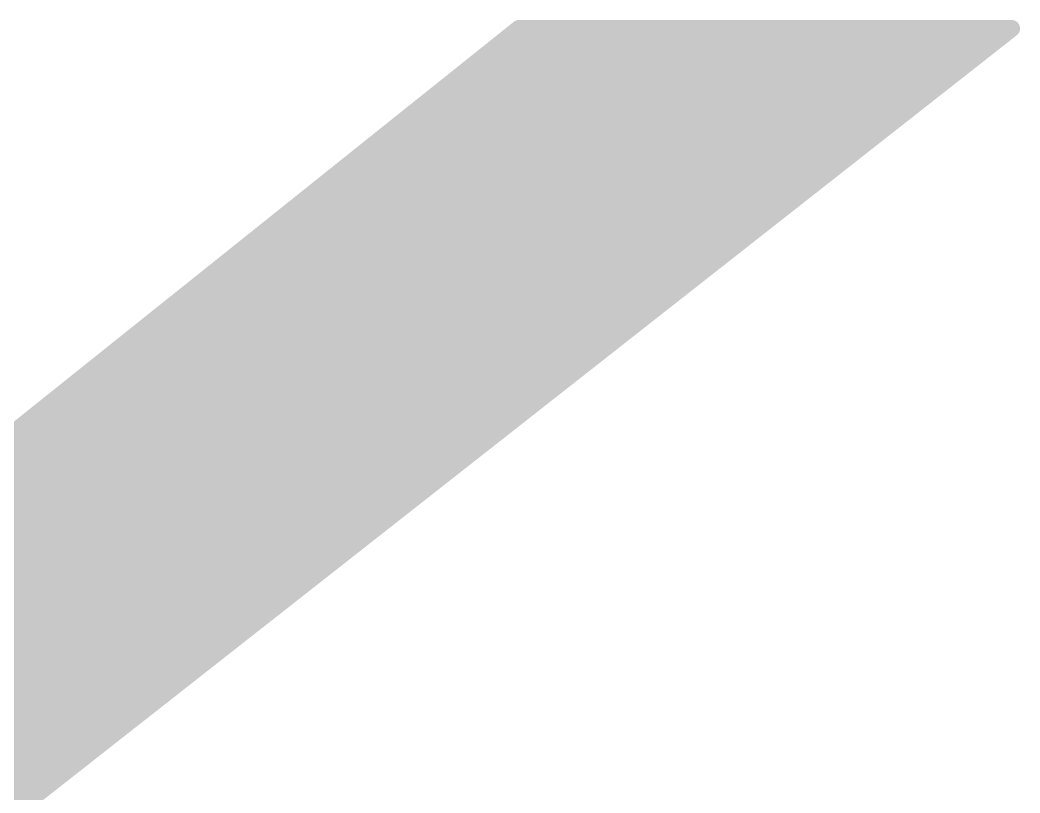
# Model space of a CAD drawing. Extents: x -4 to 157, y -7 to 87.
# Drawn here: x 62.63 to 64.108, y 28.565 to 29.708 of the extents above; entities that cross this region are included whole.
import ezdxf

# ---------------------------------------------------------------- set-up
doc = ezdxf.new("R2010")
doc.units = 0
doc.layers.add('2D_LINE_126', color=255, linetype='CONTINUOUS')

# ---------------------------------------------------------------- blocks, each defined once
blk = doc.blocks.new('SMOOTH_0$0254')
at = {"const_width": 0.0127}
blk.add_lwpolyline([(-0.00635, 0, 1), (0.00635, 0, 1)], format="xyb", close=True, dxfattribs=at)
blk = doc.blocks.new('DRAWING_207')
at = {"layer": '2D_LINE_126', "const_width": 0.0254}
for points in [[(-0.5199, 1.8705), (1.041, 3.4314)], [(-0.5199, 1.8691), (1.0424, 3.4314)], [(-0.5199, 1.8677), (1.0438, 3.4314)], [(-0.5199, 1.8663), (1.0452, 3.4314)], [(-0.5199, 1.8649), (1.0465, 3.4314)], [(-0.5199, 1.8635), (1.0479, 3.4314)], [(-0.5199, 1.8621), (1.0493, 3.4314)], [(-0.5199, 1.8608), (1.0507, 3.4314)], [(-0.5199, 1.8594), (1.0521, 3.4314)], [(-0.5199, 1.858), (1.0535, 3.4314)], [(-0.5199, 1.8566), (1.0549, 3.4314)], [(-0.5199, 1.8552), (1.0563, 3.4314)], [(-0.5199, 1.8538), (1.0577, 3.4314)], [(-0.5199, 1.8524), (1.059, 3.4314)], [(-0.5199, 1.851), (1.0604, 3.4314)], [(-0.5199, 1.8496), (1.0618, 3.4314)], [(-0.5199, 1.8483), (1.0632, 3.4314)], [(-0.5199, 1.8469), (1.0646, 3.4314)], [(-0.5199, 1.8455), (1.066, 3.4314)], [(-0.5199, 1.8441), (1.0674, 3.4314)], [(-0.5199, 1.8427), (1.0688, 3.4314)], [(-0.5199, 1.8413), (1.0702, 3.4314)], [(-0.5199, 1.8399), (1.0716, 3.4314)], [(-0.5199, 1.8385), (1.0729, 3.4314)], [(-0.5199, 1.8371), (1.0743, 3.4314)], [(-0.5199, 1.8357), (1.0757, 3.4314)], [(-0.5199, 1.8344), (1.0771, 3.4314)], [(-0.5199, 1.833), (1.0785, 3.4314)], [(-0.5199, 1.8316), (1.0799, 3.4314)], [(-0.5199, 1.8302), (1.0813, 3.4314)], [(-0.5199, 1.8288), (1.0827, 3.4314)], [(-0.5199, 1.8274), (1.0841, 3.4314)], [(-0.5199, 1.826), (1.0854, 3.4314)], [(-0.5199, 1.8246), (1.0868, 3.4314)], [(-0.5199, 1.8232), (1.0882, 3.4314)], [(-0.5199, 1.8219), (1.0896, 3.4314)], [(-0.5199, 1.8205), (1.091, 3.4314)], [(-0.5199, 1.8191), (1.0924, 3.4314)], [(-0.5199, 1.8177), (1.0938, 3.4314)], [(-0.5199, 1.8163), (1.0952, 3.4314)], [(-0.5199, 1.8149), (1.0966, 3.4314)], [(-0.5199, 1.8135), (1.098, 3.4314)], [(-0.5199, 1.8121), (1.0993, 3.4314)], [(-0.5199, 1.8107), (1.1007, 3.4314)], [(-0.5199, 1.8093), (1.1021, 3.4314)], [(-0.5199, 1.808), (1.1035, 3.4314)], [(-0.5199, 1.8066), (1.1049, 3.4314)], [(-0.5199, 1.8052), (1.1063, 3.4314)], [(-0.5199, 1.8038), (1.1077, 3.4314)], [(-0.5199, 1.8024), (1.1091, 3.4314)], [(-0.5199, 1.801), (1.1105, 3.4314)], [(-0.5199, 1.7996), (1.1118, 3.4314)], [(-0.5199, 1.7982), (1.1132, 3.4314)], [(-0.5199, 1.7968), (1.1146, 3.4314)], [(-0.5199, 1.7955), (1.116, 3.4314)], [(-0.5199, 1.7941), (1.1174, 3.4314)], [(-0.5199, 1.7927), (1.1188, 3.4314)], [(-0.5199, 1.7913), (1.1202, 3.4314)], [(-0.5199, 1.7899), (1.1216, 3.4314)], [(-0.5199, 1.7885), (1.123, 3.4314)], [(-0.5199, 1.7871), (1.1244, 3.4314)], [(-0.5199, 1.7857), (1.1257, 3.4314)], [(-0.5199, 1.7843), (1.1271, 3.4314)], [(-0.5199, 1.7829), (1.1285, 3.4314)], [(-0.5199, 1.7816), (1.1299, 3.4314)], [(-0.5199, 1.7802), (1.1313, 3.4314)], [(-0.5199, 1.7788), (1.1327, 3.4314)], [(-0.5199, 1.7774), (1.1341, 3.4314)], [(-0.5199, 1.776), (1.1355, 3.4314)], [(-0.5199, 1.7746), (1.1369, 3.4314)], [(-0.5199, 1.7732), (1.1382, 3.4314)], [(-0.5199, 1.7718), (1.1396, 3.4314)], [(-0.5199, 1.7704), (1.141, 3.4314)], [(-0.5199, 1.7691), (1.1424, 3.4314)], [(-0.5199, 1.7677), (1.1438, 3.4314)], [(-0.5199, 1.7663), (1.1452, 3.4314)], [(-0.5199, 1.7649), (1.1466, 3.4314)], [(-0.5199, 1.7635), (1.148, 3.4314)], [(-0.5199, 1.7621), (1.1494, 3.4314)], [(-0.5199, 1.7607), (1.1508, 3.4314)], [(-0.5199, 1.7593), (1.1521, 3.4314)], [(-0.5199, 1.7579), (1.1535, 3.4314)], [(-0.5199, 1.7565), (1.1549, 3.4314)], [(-0.5199, 1.7552), (1.1563, 3.4314)], [(-0.5199, 1.7538), (1.1577, 3.4314)], [(-0.5199, 1.7524), (1.1591, 3.4314)], [(-0.5199, 1.751), (1.1605, 3.4314)], [(-0.5199, 1.7496), (1.1619, 3.4314)], [(-0.5199, 1.7482), (1.1633, 3.4314)], [(-0.5199, 1.7468), (1.1646, 3.4314)], [(-0.5199, 1.7454), (1.166, 3.4314)], [(-0.5199, 1.744), (1.1674, 3.4314)], [(-0.5199, 1.7427), (1.1688, 3.4314)], [(-0.5199, 1.7413), (1.1702, 3.4314)], [(-0.5199, 1.7399), (1.1716, 3.4314)], [(-0.5199, 1.7385), (1.173, 3.4314)], [(-0.5199, 1.7371), (1.1744, 3.4314)], [(-0.5199, 1.7357), (1.1758, 3.4314)], [(-0.5199, 1.7343), (1.1772, 3.4314)], [(-0.5199, 1.7329), (1.1785, 3.4314)], [(-0.5199, 1.7315), (1.1799, 3.4314)], [(-0.5199, 1.7302), (1.1813, 3.4314)], [(-0.5199, 1.7288), (1.1827, 3.4314)], [(-0.5199, 1.7274), (1.1841, 3.4314)], [(-0.5199, 1.726), (1.1855, 3.4314)], [(-0.5199, 1.7246), (1.1869, 3.4314)], [(-0.5199, 1.7232), (1.1883, 3.4314)], [(-0.5199, 1.7218), (1.1897, 3.4314)], [(-0.5199, 1.7204), (1.191, 3.4314)], [(-0.5199, 1.719), (1.1924, 3.4314)], [(-0.5199, 1.7176), (1.1938, 3.4314)], [(-0.5199, 1.7163), (1.1952, 3.4314)], [(-0.5199, 1.7149), (1.1966, 3.4314)], [(-0.5199, 1.7135), (1.198, 3.4314)], [(-0.5199, 1.7121), (1.1994, 3.4314)], [(-0.5199, 1.7107), (1.2008, 3.4314)], [(-0.5199, 1.7093), (1.2022, 3.4314)], [(-0.5199, 1.7079), (1.2036, 3.4314)], [(-0.5199, 1.7065), (1.2049, 3.4314)], [(-0.5199, 1.7051), (1.2063, 3.4314)], [(-0.5199, 1.7037), (1.2077, 3.4314)], [(-0.5199, 1.7024), (1.2091, 3.4314)], [(-0.5199, 1.701), (1.2105, 3.4314)], [(-0.5199, 1.6996), (1.2119, 3.4314)], [(-0.5199, 1.6982), (1.2133, 3.4314)], [(-0.5199, 1.6968), (1.2147, 3.4314)], [(-0.5199, 1.6954), (1.2161, 3.4314)], [(-0.5199, 1.694), (1.2174, 3.4314)], [(-0.5199, 1.6926), (1.2188, 3.4314)], [(-0.5199, 1.6912), (1.2202, 3.4314)], [(-0.5199, 1.6899), (1.2216, 3.4314)], [(-0.5199, 1.6885), (1.223, 3.4314)], [(-0.5199, 1.6871), (1.2244, 3.4314)], [(-0.5199, 1.6857), (1.2258, 3.4314)], [(-0.5199, 1.6843), (1.2272, 3.4314)], [(-0.5199, 1.6829), (1.2286, 3.4314)], [(-0.5199, 1.6815), (1.23, 3.4314)], [(-0.5199, 1.6801), (1.2313, 3.4314)], [(-0.5199, 1.6787), (1.2327, 3.4314)], [(-0.5199, 1.6773), (1.2341, 3.4314)], [(-0.5199, 1.676), (1.2355, 3.4314)], [(-0.5199, 1.6746), (1.2369, 3.4314)], [(-0.5199, 1.6732), (1.2383, 3.4314)], [(-0.5199, 1.6718), (1.2397, 3.4314)], [(-0.5199, 1.6704), (1.2411, 3.4314)], [(-0.5199, 1.669), (1.2425, 3.4314)], [(-0.5199, 1.6676), (1.2438, 3.4314)], [(-0.5199, 1.6662), (1.2452, 3.4314)], [(-0.5199, 1.6648), (1.2466, 3.4314)], [(-0.5199, 1.6635), (1.248, 3.4314)], [(-0.5199, 1.6621), (1.2494, 3.4314)], [(-0.5199, 1.6607), (1.2508, 3.4314)], [(-0.5199, 1.6593), (1.2522, 3.4314)], [(-0.5199, 1.6579), (1.2536, 3.4314)], [(-0.5199, 1.6565), (1.255, 3.4314)], [(-0.5199, 1.6551), (1.2564, 3.4314)], [(-0.5199, 1.6537), (1.2577, 3.4314)], [(-0.5199, 1.6523), (1.2591, 3.4314)], [(-0.5199, 1.6509), (1.2605, 3.4314)], [(-0.5199, 1.6496), (1.2619, 3.4314)], [(-0.5199, 1.6482), (1.2633, 3.4314)], [(-0.5199, 1.6468), (1.2647, 3.4314)], [(-0.5199, 1.6454), (1.2661, 3.4314)], [(-0.5199, 1.644), (1.2675, 3.4314)], [(-0.5199, 1.6426), (1.2689, 3.4314)], [(-0.5199, 1.6412), (1.2702, 3.4314)], [(-0.5199, 1.6398), (1.2716, 3.4314)], [(-0.5199, 1.6384), (1.273, 3.4314)], [(-0.5199, 1.6371), (1.2744, 3.4314)], [(-0.5199, 1.6357), (1.2758, 3.4314)], [(-0.5199, 1.6343), (1.2772, 3.4314)], [(-0.5199, 1.6329), (1.2786, 3.4314)], [(-0.5199, 1.6315), (1.28, 3.4314)], [(-0.5199, 1.6301), (1.2814, 3.4314)], [(-0.5199, 1.6287), (1.2828, 3.4314)], [(-0.5199, 1.6273), (1.2841, 3.4314)], [(-0.5199, 1.6259), (1.2855, 3.4314)], [(-0.5199, 1.6245), (1.2869, 3.4314)], [(-0.5199, 1.6232), (1.2883, 3.4314)], [(-0.5199, 1.6218), (1.2897, 3.4314)], [(-0.5199, 1.6204), (1.2911, 3.4314)], [(-0.5199, 1.619), (1.2925, 3.4314)], [(-0.5199, 1.6176), (1.2939, 3.4314)], [(-0.5199, 1.6162), (1.2953, 3.4314)], [(-0.5199, 1.6148), (1.2966, 3.4314)], [(-0.5199, 1.6134), (1.298, 3.4314)], [(-0.5199, 1.612), (1.2994, 3.4314)], [(-0.5199, 1.6107), (1.3008, 3.4314)], [(-0.5199, 1.6093), (1.3022, 3.4314)], [(-0.5199, 1.6079), (1.3036, 3.4314)], [(-0.5199, 1.6065), (1.305, 3.4314)], [(-0.5199, 1.6051), (1.3064, 3.4314)], [(-0.5199, 1.6037), (1.3078, 3.4314)], [(-0.5199, 1.6023), (1.3092, 3.4314)], [(-0.5199, 1.6009), (1.3105, 3.4314)], [(-0.5199, 1.5995), (1.3119, 3.4314)], [(-0.5199, 1.5981), (1.3133, 3.4314)], [(-0.5199, 1.5968), (1.3147, 3.4314)], [(-0.5199, 1.5954), (1.3161, 3.4314)], [(-0.5199, 1.594), (1.3175, 3.4314)], [(-0.5199, 1.5926), (1.3189, 3.4314)], [(-0.5199, 1.5912), (1.3203, 3.4314)], [(-0.5199, 1.5898), (1.3217, 3.4314)], [(-0.5199, 1.5884), (1.323, 3.4314)], [(-0.5199, 1.587), (1.3244, 3.4314)], [(-0.5199, 1.5856), (1.3258, 3.4314)], [(-0.5199, 1.5843), (1.3272, 3.4314)], [(-0.5199, 1.5829), (1.3286, 3.4314)], [(-0.5199, 1.5815), (1.33, 3.4314)], [(-0.5199, 1.5801), (1.3314, 3.4314)], [(-0.5199, 1.5787), (1.3328, 3.4314)], [(-0.5199, 1.5773), (1.3342, 3.4314)], [(-0.5199, 1.5759), (1.3356, 3.4314)], [(-0.5199, 1.5745), (1.3369, 3.4314)], [(-0.5199, 1.5731), (1.3383, 3.4314)], [(-0.5199, 1.5717), (1.3397, 3.4314)], [(-0.5199, 1.5704), (1.3411, 3.4314)], [(-0.5199, 1.569), (1.3425, 3.4314)], [(-0.5199, 1.5676), (1.3439, 3.4314)], [(-0.5199, 1.5662), (1.3453, 3.4314)], [(-0.5199, 1.5648), (1.3467, 3.4314)], [(-0.5199, 1.5634), (1.3481, 3.4314)], [(-0.5199, 1.562), (1.3494, 3.4314)], [(-0.5199, 1.5606), (1.3508, 3.4314)], [(-0.5199, 1.5592), (1.3522, 3.4314)], [(-0.5199, 1.5579), (1.3536, 3.4314)], [(-0.5199, 1.5565), (1.355, 3.4314)], [(-0.5199, 1.5551), (1.3564, 3.4314)], [(-0.5199, 1.5537), (1.3578, 3.4314)], [(-0.5199, 1.5523), (1.3592, 3.4314)], [(-0.5199, 1.5509), (1.3606, 3.4314)], [(-0.5199, 1.5495), (1.362, 3.4314)], [(-0.5199, 1.5481), (1.3633, 3.4314)], [(-0.5199, 1.5467), (1.3647, 3.4314)], [(-0.5199, 1.5454), (1.3661, 3.4314)], [(-0.5199, 1.544), (1.3675, 3.4314)], [(-0.5199, 1.5426), (1.3689, 3.4314)], [(-0.5199, 1.5412), (1.3703, 3.4314)], [(-0.5199, 1.5398), (1.3717, 3.4314)], [(-0.5199, 1.5384), (1.3731, 3.4314)], [(-0.5199, 1.537), (1.3745, 3.4314)], [(-0.5199, 1.5356), (1.3758, 3.4314)], [(-0.5199, 1.5342), (1.3772, 3.4314)], [(-0.5199, 1.5328), (1.3786, 3.4314)], [(-0.5199, 1.5315), (1.38, 3.4314)], [(-0.5199, 1.5301), (1.3814, 3.4314)], [(-0.5199, 1.5287), (1.3828, 3.4314)], [(-0.5199, 1.5273), (1.3842, 3.4314)], [(-0.5199, 1.5259), (1.3856, 3.4314)], [(-0.5199, 1.5245), (1.387, 3.4314)], [(-0.5199, 1.5231), (1.3884, 3.4314)], [(-0.5199, 1.5217), (1.3897, 3.4314)], [(-0.5199, 1.5203), (1.3911, 3.4314)], [(-0.5199, 1.519), (1.3925, 3.4314)], [(-0.5199, 1.5176), (1.3939, 3.4314)], [(-0.5199, 1.5162), (1.3953, 3.4314)], [(-0.5199, 1.5148), (1.3967, 3.4314)], [(-0.5199, 1.5134), (1.3981, 3.4314)], [(-0.5199, 1.512), (1.3995, 3.4314)], [(-0.5199, 1.5106), (1.4009, 3.4314)], [(-0.5199, 1.5092), (1.4022, 3.4314)], [(-0.5199, 1.5078), (1.4036, 3.4314)], [(-0.5199, 1.5064), (1.405, 3.4314)], [(-0.5199, 1.5051), (1.4064, 3.4314)], [(-0.5199, 1.5037), (1.4078, 3.4314)], [(-0.5199, 1.5023), (1.4092, 3.4314)], [(-0.5199, 1.5009), (1.4106, 3.4314)], [(-0.5199, 1.4995), (1.412, 3.4314)], [(-0.5199, 1.4981), (1.4134, 3.4314)], [(-0.5199, 1.4967), (1.4147, 3.4314)], [(-0.5199, 1.4953), (1.4161, 3.4314)], [(-0.5199, 1.4939), (1.4175, 3.4314)], [(-0.5199, 1.4926), (1.4189, 3.4314)], [(-0.5199, 1.4912), (1.4203, 3.4314)], [(-0.5199, 1.4898), (1.4217, 3.4314)], [(-0.5199, 1.4884), (1.4231, 3.4314)], [(-0.5199, 1.487), (1.4245, 3.4314)], [(-0.5199, 1.4856), (1.4259, 3.4314)], [(-0.5199, 1.4842), (1.4273, 3.4314)], [(-0.5199, 1.4828), (1.4286, 3.4314)], [(-0.5199, 1.4814), (1.43, 3.4314)], [(-0.5199, 1.48), (1.4314, 3.4314)], [(-0.5199, 1.4787), (1.4328, 3.4314)], [(-0.5199, 1.4773), (1.4342, 3.4314)], [(-0.5199, 1.4759), (1.4356, 3.4314)], [(-0.5199, 1.4745), (1.437, 3.4314)], [(-0.5199, 1.4731), (1.4384, 3.4314)], [(-0.5199, 1.4717), (1.4398, 3.4314)], [(-0.5199, 1.4703), (1.4412, 3.4314)], [(-0.5199, 1.4689), (1.4425, 3.4314)], [(-0.5199, 1.4675), (1.4439, 3.4314)], [(-0.5199, 1.4662), (1.4453, 3.4314)], [(-0.5199, 1.4648), (1.4467, 3.4314)], [(-0.5199, 1.4634), (1.4481, 3.4314)], [(-0.5199, 1.462), (1.4495, 3.4314)], [(-0.5199, 1.4606), (1.4509, 3.4314)], [(-0.5199, 1.4592), (1.4523, 3.4314)], [(-0.5199, 1.4578), (1.4537, 3.4314)], [(-0.5199, 1.4564), (1.455, 3.4314)], [(-0.5199, 1.8719), (1.0386, 3.4304)], [(-0.5199, 1.8733), (1.0317, 3.4248)], [(-0.5199, 1.8747), (1.0247, 3.4193)], [(1.0398, 3.4314), (0, 2.5995)], [(0.312, 2.2876), (1.7677, 3.4314)], [(0.3152, 2.2901), (1.4564, 3.4314)], [(0.3216, 2.2952), (1.4578, 3.4314)], [(0.3281, 2.3003), (1.4592, 3.4314)], [(0.3346, 2.3054), (1.4606, 3.4314)], [(0.3411, 2.3105), (1.462, 3.4314)], [(0.3476, 2.3156), (1.4634, 3.4314)], [(0.3541, 2.3207), (1.4648, 3.4314)], [(0.3605, 2.3257), (1.4662, 3.4314)], [(0.367, 2.3308), (1.4675, 3.4314)], [(0.3735, 2.3359), (1.4689, 3.4314)], [(0.38, 2.341), (1.4703, 3.4314)], [(0.3865, 2.3461), (1.4717, 3.4314)], [(0.393, 2.3512), (1.4731, 3.4314)], [(0.3995, 2.3563), (1.4745, 3.4314)], [(0.4059, 2.3614), (1.4759, 3.4314)], [(0.4124, 2.3665), (1.4773, 3.4314)], [(0.4189, 2.3716), (1.4787, 3.4314)], [(0.4254, 2.3767), (1.4801, 3.4314)], [(0.4319, 2.3818), (1.4814, 3.4314)], [(0.4384, 2.3869), (1.4828, 3.4314)], [(0.4448, 2.392), (1.4842, 3.4314)], [(0.4513, 2.3971), (1.4856, 3.4314)], [(0.4578, 2.4022), (1.487, 3.4314)], [(0.4643, 2.4073), (1.4884, 3.4314)], [(0.4708, 2.4124), (1.4898, 3.4314)], [(0.4773, 2.4175), (1.4912, 3.4314)], [(0.4838, 2.4226), (1.4926, 3.4314)], [(0.4902, 2.4276), (1.4939, 3.4314)], [(0.4967, 2.4327), (1.4953, 3.4314)], [(0.5032, 2.4378), (1.4967, 3.4314)], [(0.5097, 2.4429), (1.4981, 3.4314)], [(0.5162, 2.448), (1.4995, 3.4314)], [(0.5227, 2.4531), (1.5009, 3.4314)], [(0.5291, 2.4582), (1.5023, 3.4314)], [(0.5356, 2.4633), (1.5037, 3.4314)], [(0.5421, 2.4684), (1.5051, 3.4314)], [(0.5486, 2.4735), (1.5065, 3.4314)], [(0.5551, 2.4786), (1.5078, 3.4314)], [(0.5616, 2.4837), (1.5092, 3.4314)], [(0.5681, 2.4888), (1.5106, 3.4314)], [(0.5745, 2.4939), (1.512, 3.4314)], [(0.581, 2.499), (1.5134, 3.4314)], [(0.5875, 2.5041), (1.5148, 3.4314)], [(0.594, 2.5092), (1.5162, 3.4314)], [(0.6005, 2.5143), (1.5176, 3.4314)], [(0.607, 2.5194), (1.519, 3.4314)], [(0.6134, 2.5245), (1.5204, 3.4314)], [(0.6199, 2.5295), (1.5217, 3.4314)], [(0.6264, 2.5346), (1.5231, 3.4314)], [(0.6329, 2.5397), (1.5245, 3.4314)], [(0.6394, 2.5448), (1.5259, 3.4314)], [(0.6459, 2.5499), (1.5273, 3.4314)], [(0.6523, 2.555), (1.5287, 3.4314)], [(0.6588, 2.5601), (1.5301, 3.4314)], [(0.6653, 2.5652), (1.5315, 3.4314)], [(0.6718, 2.5703), (1.5329, 3.4314)], [(0.6783, 2.5754), (1.5342, 3.4314)], [(0.6848, 2.5805), (1.5356, 3.4314)], [(0.6913, 2.5856), (1.537, 3.4314)], [(0.6977, 2.5907), (1.5384, 3.4314)], [(0.7042, 2.5958), (1.5398, 3.4314)], [(0.7107, 2.6009), (1.5412, 3.4314)], [(0.7172, 2.606), (1.5426, 3.4314)], [(0.7237, 2.6111), (1.544, 3.4314)], [(0.7302, 2.6162), (1.5454, 3.4314)], [(0.7366, 2.6213), (1.5468, 3.4314)], [(0.7431, 2.6264), (1.5481, 3.4314)], [(0.7496, 2.6314), (1.5495, 3.4314)], [(0.7561, 2.6365), (1.5509, 3.4314)], [(0.7626, 2.6416), (1.5523, 3.4314)], [(0.7691, 2.6467), (1.5537, 3.4314)], [(0.7756, 2.6518), (1.5551, 3.4314)], [(0.782, 2.6569), (1.5565, 3.4314)], [(0.7885, 2.662), (1.5579, 3.4314)], [(0.795, 2.6671), (1.5593, 3.4314)], [(0.8015, 2.6722), (1.5606, 3.4314)], [(0.808, 2.6773), (1.562, 3.4314)], [(0.8145, 2.6824), (1.5634, 3.4314)], [(0.8209, 2.6875), (1.5648, 3.4314)], [(0.8274, 2.6926), (1.5662, 3.4314)], [(0.8339, 2.6977), (1.5676, 3.4314)], [(0.8404, 2.7028), (1.569, 3.4314)], [(0.8469, 2.7079), (1.5704, 3.4314)], [(0.8534, 2.713), (1.5718, 3.4314)], [(0.8599, 2.7181), (1.5732, 3.4314)], [(0.8663, 2.7232), (1.5745, 3.4314)], [(0.8728, 2.7283), (1.5759, 3.4314)], [(0.8793, 2.7333), (1.5773, 3.4314)], [(0.8858, 2.7384), (1.5787, 3.4314)], [(0.8923, 2.7435), (1.5801, 3.4314)], [(0.8988, 2.7486), (1.5815, 3.4314)], [(0.9052, 2.7537), (1.5829, 3.4314)], [(0.9117, 2.7588), (1.5843, 3.4314)], [(0.9182, 2.7639), (1.5857, 3.4314)], [(0.9247, 2.769), (1.587, 3.4314)], [(0.9312, 2.7741), (1.5884, 3.4314)], [(0.9377, 2.7792), (1.5898, 3.4314)], [(0.9441, 2.7843), (1.5912, 3.4314)], [(0.9506, 2.7894), (1.5926, 3.4314)], [(0.9571, 2.7945), (1.594, 3.4314)], [(0.9636, 2.7996), (1.5954, 3.4314)], [(0.9701, 2.8047), (1.5968, 3.4314)], [(0.9766, 2.8098), (1.5982, 3.4314)], [(0.9831, 2.8149), (1.5995, 3.4314)], [(0.9895, 2.82), (1.6009, 3.4314)], [(0.996, 2.8251), (1.6023, 3.4314)], [(1.0025, 2.8302), (1.6037, 3.4314)], [(1.009, 2.8352), (1.6051, 3.4314)], [(1.0155, 2.8403), (1.6065, 3.4314)], [(1.022, 2.8454), (1.6079, 3.4314)], [(1.0284, 2.8505), (1.6093, 3.4314)], [(1.0349, 2.8556), (1.6107, 3.4314)], [(1.7677, 3.4314), (1.0398, 3.4314)], [(1.0414, 2.8607), (1.6121, 3.4314)], [(1.0479, 2.8658), (1.6134, 3.4314)], [(1.0544, 2.8709), (1.6148, 3.4314)], [(1.0609, 2.876), (1.6162, 3.4314)], [(1.0674, 2.8811), (1.6176, 3.4314)], [(1.0738, 2.8862), (1.619, 3.4314)], [(1.0803, 2.8913), (1.6204, 3.4314)], [(1.0868, 2.8964), (1.6218, 3.4314)], [(1.0933, 2.9015), (1.6232, 3.4314)], [(1.0998, 2.9066), (1.6246, 3.4314)], [(1.1063, 2.9117), (1.626, 3.4314)], [(1.1127, 2.9168), (1.6273, 3.4314)], [(1.1192, 2.9219), (1.6287, 3.4314)], [(1.1257, 2.927), (1.6301, 3.4314)], [(1.1322, 2.9321), (1.6315, 3.4314)], [(1.1387, 2.9371), (1.6329, 3.4314)], [(1.1452, 2.9422), (1.6343, 3.4314)], [(1.1517, 2.9473), (1.6357, 3.4314)], [(1.1581, 2.9524), (1.6371, 3.4314)], [(1.1646, 2.9575), (1.6385, 3.4314)], [(1.1711, 2.9626), (1.6398, 3.4314)], [(1.1776, 2.9677), (1.6412, 3.4314)], [(1.1841, 2.9728), (1.6426, 3.4314)], [(1.1906, 2.9779), (1.644, 3.4314)], [(1.197, 2.983), (1.6454, 3.4314)], [(1.2035, 2.9881), (1.6468, 3.4314)], [(1.21, 2.9932), (1.6482, 3.4314)], [(1.2165, 2.9983), (1.6496, 3.4314)], [(1.223, 3.0034), (1.651, 3.4314)], [(1.2295, 3.0085), (1.6523, 3.4314)], [(1.2359, 3.0136), (1.6537, 3.4314)], [(1.2424, 3.0187), (1.6551, 3.4314)], [(1.2489, 3.0238), (1.6565, 3.4314)], [(1.2554, 3.0289), (1.6579, 3.4314)], [(1.2619, 3.034), (1.6593, 3.4314)], [(1.2684, 3.039), (1.6607, 3.4314)], [(1.2749, 3.0441), (1.6621, 3.4314)], [(1.2813, 3.0492), (1.6635, 3.4314)], [(1.2878, 3.0543), (1.6649, 3.4314)], [(1.2943, 3.0594), (1.6662, 3.4314)], [(1.3008, 3.0645), (1.6676, 3.4314)], [(1.3073, 3.0696), (1.669, 3.4314)], [(1.3138, 3.0747), (1.6704, 3.4314)], [(1.3202, 3.0798), (1.6718, 3.4314)], [(1.3267, 3.0849), (1.6732, 3.4314)], [(1.3332, 3.09), (1.6746, 3.4314)], [(1.3397, 3.0951), (1.676, 3.4314)], [(1.3462, 3.1002), (1.6774, 3.4314)], [(1.3527, 3.1053), (1.6787, 3.4314)], [(1.3592, 3.1104), (1.6801, 3.4314)], [(1.3656, 3.1155), (1.6815, 3.4314)], [(1.3721, 3.1206), (1.6829, 3.4314)], [(1.3786, 3.1257), (1.6843, 3.4314)], [(1.3851, 3.1308), (1.6857, 3.4314)], [(1.3916, 3.1359), (1.6871, 3.4314)], [(1.3981, 3.1409), (1.6885, 3.4314)], [(1.4045, 3.146), (1.6899, 3.4314)], [(1.411, 3.1511), (1.6913, 3.4314)], [(1.4175, 3.1562), (1.6926, 3.4314)], [(1.424, 3.1613), (1.694, 3.4314)], [(1.4305, 3.1664), (1.6954, 3.4314)], [(1.437, 3.1715), (1.6968, 3.4314)], [(1.4435, 3.1766), (1.6982, 3.4314)], [(1.4499, 3.1817), (1.6996, 3.4314)], [(1.4564, 3.1868), (1.701, 3.4314)], [(1.4629, 3.1919), (1.7024, 3.4314)], [(1.4694, 3.197), (1.7038, 3.4314)], [(1.4759, 3.2021), (1.7051, 3.4314)], [(1.4824, 3.2072), (1.7065, 3.4314)], [(1.4888, 3.2123), (1.7079, 3.4314)], [(1.4953, 3.2174), (1.7093, 3.4314)], [(1.5018, 3.2225), (1.7107, 3.4314)], [(1.5083, 3.2276), (1.7121, 3.4314)], [(1.5148, 3.2327), (1.7135, 3.4314)], [(1.5213, 3.2378), (1.7149, 3.4314)], [(1.5277, 3.2428), (1.7163, 3.4314)], [(1.5342, 3.2479), (1.7177, 3.4314)], [(1.5407, 3.253), (1.719, 3.4314)], [(1.5472, 3.2581), (1.7204, 3.4314)], [(1.5537, 3.2632), (1.7218, 3.4314)], [(1.5602, 3.2683), (1.7232, 3.4314)], [(1.5667, 3.2734), (1.7246, 3.4314)], [(1.5731, 3.2785), (1.726, 3.4314)], [(1.5796, 3.2836), (1.7274, 3.4314)], [(1.5861, 3.2887), (1.7288, 3.4314)], [(1.5926, 3.2938), (1.7302, 3.4314)], [(1.5991, 3.2989), (1.7315, 3.4314)], [(1.6056, 3.304), (1.7329, 3.4314)], [(1.612, 3.3091), (1.7343, 3.4314)], [(1.6185, 3.3142), (1.7357, 3.4314)], [(1.625, 3.3193), (1.7371, 3.4314)], [(1.6315, 3.3244), (1.7385, 3.4314)], [(1.638, 3.3295), (1.7399, 3.4314)], [(1.6445, 3.3346), (1.7413, 3.4314)], [(1.651, 3.3397), (1.7427, 3.4314)], [(1.6574, 3.3447), (1.7441, 3.4314)], [(1.6639, 3.3498), (1.7454, 3.4314)], [(1.6704, 3.3549), (1.7468, 3.4314)], [(1.6769, 3.36), (1.7482, 3.4314)], [(1.6834, 3.3651), (1.7496, 3.4314)], [(1.6899, 3.3702), (1.751, 3.4314)], [(1.6963, 3.3753), (1.7524, 3.4314)], [(1.7028, 3.3804), (1.7538, 3.4314)], [(1.7093, 3.3855), (1.7552, 3.4314)], [(1.7158, 3.3906), (1.7566, 3.4314)], [(1.7223, 3.3957), (1.7579, 3.4314)], [(1.7288, 3.4008), (1.7593, 3.4314)], [(1.7353, 3.4059), (1.7607, 3.4314)], [(1.7417, 3.411), (1.7621, 3.4314)], [(1.7482, 3.4161), (1.7635, 3.4314)], [(1.7547, 3.4212), (1.7649, 3.4314)], [(1.7612, 3.4263), (1.7663, 3.4314)], [(-0.5199, 1.876), (1.0178, 3.4137)], [(-0.5199, 1.8774), (1.0108, 3.4082)], [(-0.5199, 1.8788), (1.0039, 3.4026)], [(-0.5199, 1.8802), (0.9969, 3.3971)], [(-0.5199, 1.8816), (0.99, 3.3915)], [(-0.5199, 1.883), (0.9831, 3.3859)], [(-0.5199, 1.8844), (0.9761, 3.3804)], [(-0.5199, 1.8858), (0.9692, 3.3748)], [(-0.5199, 1.8872), (0.9622, 3.3693)], [(-0.5199, 1.8885), (0.9553, 3.3637)], [(-0.5199, 1.8899), (0.9483, 3.3582)], [(-0.5199, 1.8913), (0.9414, 3.3526)], [(-0.5199, 1.8927), (0.9344, 3.347)], [(-0.5199, 1.8941), (0.9275, 3.3415)], [(-0.5199, 1.8955), (0.9205, 3.3359)], [(-0.5199, 1.8969), (0.9136, 3.3304)], [(-0.5199, 1.8983), (0.9067, 3.3248)], [(-0.5199, 1.8997), (0.8997, 3.3193)], [(-0.5199, 1.9011), (0.8928, 3.3137)], [(-0.5199, 1.9024), (0.8858, 3.3081)], [(-0.5199, 1.9038), (0.8789, 3.3026)], [(-0.5199, 1.9052), (0.8719, 3.297)], [(-0.5199, 1.9066), (0.865, 3.2915)], [(-0.5199, 1.908), (0.858, 3.2859)], [(-0.5199, 1.9094), (0.8511, 3.2804)], [(-0.5199, 1.9108), (0.8441, 3.2748)], [(-0.5199, 1.9122), (0.8372, 3.2693)], [(-0.5199, 1.9136), (0.8302, 3.2637)], [(-0.5199, 1.9149), (0.8233, 3.2581)], [(-0.5199, 1.9163), (0.8164, 3.2526)], [(-0.5199, 1.9177), (0.8094, 3.247)], [(-0.5199, 1.9191), (0.8025, 3.2415)], [(-0.5199, 1.9205), (0.7955, 3.2359)], [(-0.5199, 1.9219), (0.7886, 3.2304)], [(-0.5199, 1.9233), (0.7816, 3.2248)], [(-0.5199, 1.9247), (0.7747, 3.2192)], [(-0.5199, 1.9261), (0.7677, 3.2137)], [(-0.5199, 1.9275), (0.7608, 3.2081)], [(-0.5199, 1.9288), (0.7538, 3.2026)], [(-0.5199, 1.9302), (0.7469, 3.197)], [(-0.5199, 1.9316), (0.74, 3.1915)], [(-0.5199, 1.933), (0.733, 3.1859)], [(-0.5199, 1.9344), (0.7261, 3.1804)], [(-0.5199, 1.9358), (0.7191, 3.1748)], [(-0.5199, 1.9372), (0.7122, 3.1692)], [(-0.5199, 1.9386), (0.7052, 3.1637)], [(-0.5199, 1.94), (0.6983, 3.1581)], [(-0.5199, 1.9413), (0.6913, 3.1526)], [(-0.5199, 1.9427), (0.6844, 3.147)], [(-0.5199, 1.9441), (0.6774, 3.1415)], [(-0.5199, 1.9455), (0.6705, 3.1359)], [(-0.5199, 1.9469), (0.6636, 3.1303)], [(-0.5199, 1.9483), (0.6566, 3.1248)], [(-0.5199, 1.9497), (0.6497, 3.1192)], [(-0.5199, 1.9511), (0.6427, 3.1137)], [(-0.5199, 1.9525), (0.6358, 3.1081)], [(-0.5199, 1.9539), (0.6288, 3.1026)], [(-0.5199, 1.9552), (0.6219, 3.097)], [(-0.5199, 1.9566), (0.6149, 3.0915)], [(-0.5199, 1.958), (0.608, 3.0859)], [(-0.5199, 1.9594), (0.601, 3.0803)], [(-0.5199, 1.9608), (0.5941, 3.0748)], [(-0.5199, 1.9622), (0.5871, 3.0692)], [(-0.5199, 1.9636), (0.5802, 3.0637)], [(-0.5199, 1.965), (0.5733, 3.0581)], [(-0.5199, 1.9664), (0.5663, 3.0526)], [(-0.5199, 1.9677), (0.5594, 3.047)], [(-0.5199, 1.9691), (0.5524, 3.0414)], [(-0.5199, 1.9705), (0.5455, 3.0359)], [(-0.5199, 1.9719), (0.5385, 3.0303)], [(-0.5199, 1.9733), (0.5316, 3.0248)], [(-0.5199, 1.9747), (0.5246, 3.0192)], [(-0.5199, 1.9761), (0.5177, 3.0137)], [(-0.5199, 1.9775), (0.5107, 3.0081)], [(-0.5199, 1.9789), (0.5038, 3.0026)], [(-0.5199, 1.9803), (0.4969, 2.997)], [(-0.5199, 1.9816), (0.4899, 2.9914)], [(-0.5199, 1.983), (0.483, 2.9859)], [(-0.5199, 1.9844), (0.476, 2.9803)], [(-0.5199, 1.9858), (0.4691, 2.9748)], [(-0.5199, 1.9872), (0.4621, 2.9692)], [(-0.5199, 1.9886), (0.4552, 2.9637)], [(-0.5199, 1.99), (0.4482, 2.9581)], [(-0.5199, 1.9914), (0.4413, 2.9525)], [(-0.5199, 1.9928), (0.4343, 2.947)], [(-0.5199, 1.9941), (0.4274, 2.9414)], [(-0.5199, 1.9955), (0.4204, 2.9359)], [(-0.5199, 1.9969), (0.4135, 2.9303)], [(-0.5199, 1.9983), (0.4066, 2.9248)], [(-0.5199, 1.9997), (0.3996, 2.9192)], [(-0.5199, 2.0011), (0.3927, 2.9137)], [(-0.5199, 2.0025), (0.3857, 2.9081)], [(-0.5199, 2.0039), (0.3788, 2.9025)], [(-0.5199, 2.0053), (0.3718, 2.897)], [(-0.5199, 2.0067), (0.3649, 2.8914)], [(-0.5199, 2.008), (0.3579, 2.8859)], [(-0.5199, 2.0094), (0.351, 2.8803)], [(-0.5199, 2.0108), (0.344, 2.8748)], [(-0.5199, 2.0122), (0.3371, 2.8692)], [(-0.5199, 2.0136), (0.3302, 2.8636)], [(-0.5199, 2.015), (0.3232, 2.8581)], [(-0.5199, 2.0164), (0.3163, 2.8525)], [(-0.5199, 2.0178), (0.3093, 2.847)], [(-0.5199, 2.0192), (0.3024, 2.8414)], [(-0.5199, 2.0205), (0.2954, 2.8359)]]:
    blk.add_lwpolyline(points, dxfattribs=at)
at = {"layer": '2D_LINE_126'}
for p in [(1.0247, 3.4193), (1.0317, 3.4248), (1.0386, 3.4304), (1.0398, 3.4314), (1.0398, 3.4314), (1.041, 3.4314), (1.0424, 3.4314), (1.0438, 3.4314), (1.0452, 3.4314), (1.0465, 3.4314), (1.0479, 3.4314), (1.0493, 3.4314), (1.0507, 3.4314), (1.0521, 3.4314), (1.0535, 3.4314), (1.0549, 3.4314), (1.0563, 3.4314), (1.0577, 3.4314), (1.059, 3.4314), (1.0604, 3.4314), (1.0618, 3.4314), (1.0632, 3.4314), (1.0646, 3.4314), (1.066, 3.4314), (1.0674, 3.4314), (1.0688, 3.4314), (1.0702, 3.4314), (1.0716, 3.4314), (1.0729, 3.4314), (1.0743, 3.4314), (1.0757, 3.4314), (1.0771, 3.4314), (1.0785, 3.4314), (1.0799, 3.4314), (1.0813, 3.4314), (1.0827, 3.4314), (1.0841, 3.4314), (1.0854, 3.4314), (1.0868, 3.4314), (1.0882, 3.4314), (1.0896, 3.4314), (1.091, 3.4314), (1.0924, 3.4314), (1.0938, 3.4314), (1.0952, 3.4314), (1.0966, 3.4314), (1.098, 3.4314), (1.0993, 3.4314), (1.1007, 3.4314), (1.1021, 3.4314), (1.1035, 3.4314), (1.1049, 3.4314), (1.1063, 3.4314), (1.1077, 3.4314), (1.1091, 3.4314), (1.1105, 3.4314), (1.1118, 3.4314), (1.1132, 3.4314), (1.1146, 3.4314), (1.116, 3.4314), (1.1174, 3.4314), (1.1188, 3.4314), (1.1202, 3.4314), (1.1216, 3.4314), (1.123, 3.4314), (1.1244, 3.4314), (1.1257, 3.4314), (1.1271, 3.4314), (1.1285, 3.4314), (1.1299, 3.4314), (1.1313, 3.4314), (1.1327, 3.4314), (1.1341, 3.4314), (1.1355, 3.4314), (1.1369, 3.4314), (1.1382, 3.4314), (1.1396, 3.4314), (1.141, 3.4314), (1.1424, 3.4314), (1.1438, 3.4314), (1.1452, 3.4314), (1.1466, 3.4314), (1.148, 3.4314), (1.1494, 3.4314), (1.1508, 3.4314), (1.1521, 3.4314), (1.1535, 3.4314), (1.1549, 3.4314), (1.1563, 3.4314), (1.1577, 3.4314), (1.1591, 3.4314), (1.1605, 3.4314), (1.1619, 3.4314), (1.1633, 3.4314), (1.1646, 3.4314), (1.166, 3.4314), (1.1674, 3.4314), (1.1688, 3.4314), (1.1702, 3.4314), (1.1716, 3.4314), (1.173, 3.4314), (1.1744, 3.4314), (1.1758, 3.4314), (1.1772, 3.4314), (1.1785, 3.4314), (1.1799, 3.4314), (1.1813, 3.4314), (1.1827, 3.4314), (1.1841, 3.4314), (1.1855, 3.4314), (1.1869, 3.4314), (1.1883, 3.4314), (1.1897, 3.4314), (1.191, 3.4314), (1.1924, 3.4314), (1.1938, 3.4314), (1.1952, 3.4314), (1.1966, 3.4314), (1.198, 3.4314), (1.1994, 3.4314), (1.2008, 3.4314), (1.2022, 3.4314), (1.2036, 3.4314), (1.2049, 3.4314), (1.2063, 3.4314), (1.2077, 3.4314), (1.2091, 3.4314), (1.2105, 3.4314), (1.2119, 3.4314), (1.2133, 3.4314), (1.2147, 3.4314), (1.2161, 3.4314), (1.2174, 3.4314), (1.2188, 3.4314), (1.2202, 3.4314), (1.2216, 3.4314), (1.223, 3.4314), (1.2244, 3.4314), (1.2258, 3.4314), (1.2272, 3.4314), (1.2286, 3.4314), (1.23, 3.4314), (1.2313, 3.4314), (1.2327, 3.4314), (1.2341, 3.4314), (1.2355, 3.4314), (1.2369, 3.4314), (1.2383, 3.4314), (1.2397, 3.4314), (1.2411, 3.4314), (1.2425, 3.4314), (1.2438, 3.4314), (1.2452, 3.4314), (1.2466, 3.4314), (1.248, 3.4314), (1.2494, 3.4314), (1.2508, 3.4314), (1.2522, 3.4314), (1.2536, 3.4314), (1.255, 3.4314), (1.2564, 3.4314), (1.2577, 3.4314), (1.2591, 3.4314), (1.2605, 3.4314), (1.2619, 3.4314), (1.2633, 3.4314), (1.2647, 3.4314), (1.2661, 3.4314), (1.2675, 3.4314), (1.2689, 3.4314), (1.2702, 3.4314), (1.2716, 3.4314), (1.273, 3.4314), (1.2744, 3.4314), (1.2758, 3.4314), (1.2772, 3.4314), (1.2786, 3.4314), (1.28, 3.4314), (1.2814, 3.4314), (1.2828, 3.4314), (1.2841, 3.4314), (1.2855, 3.4314), (1.2869, 3.4314), (1.2883, 3.4314), (1.2897, 3.4314), (1.2911, 3.4314), (1.2925, 3.4314), (1.2939, 3.4314), (1.2953, 3.4314), (1.2966, 3.4314), (1.298, 3.4314), (1.2994, 3.4314), (1.3008, 3.4314), (1.3022, 3.4314), (1.3036, 3.4314), (1.305, 3.4314), (1.3064, 3.4314), (1.3078, 3.4314), (1.3092, 3.4314), (1.3105, 3.4314), (1.3119, 3.4314), (1.3133, 3.4314), (1.3147, 3.4314), (1.3161, 3.4314), (1.3175, 3.4314), (1.3189, 3.4314), (1.3203, 3.4314), (1.3217, 3.4314), (1.323, 3.4314), (1.3244, 3.4314), (1.3258, 3.4314), (1.3272, 3.4314), (1.3286, 3.4314), (1.33, 3.4314), (1.3314, 3.4314), (1.3328, 3.4314), (1.3342, 3.4314), (1.3356, 3.4314), (1.3369, 3.4314), (1.3383, 3.4314), (1.3397, 3.4314), (1.3411, 3.4314), (1.3425, 3.4314), (1.3439, 3.4314), (1.3453, 3.4314), (1.3467, 3.4314), (1.3481, 3.4314), (1.3494, 3.4314), (1.3508, 3.4314), (1.3522, 3.4314), (1.3536, 3.4314), (1.355, 3.4314), (1.3564, 3.4314), (1.3578, 3.4314), (1.3592, 3.4314), (1.3606, 3.4314), (1.362, 3.4314), (1.3633, 3.4314), (1.3647, 3.4314), (1.3661, 3.4314), (1.3675, 3.4314), (1.3689, 3.4314), (1.3703, 3.4314), (1.3717, 3.4314), (1.3731, 3.4314), (1.3745, 3.4314), (1.3758, 3.4314), (1.3772, 3.4314), (1.3786, 3.4314), (1.38, 3.4314), (1.3814, 3.4314), (1.3828, 3.4314), (1.3842, 3.4314), (1.3856, 3.4314), (1.387, 3.4314), (1.3884, 3.4314), (1.3897, 3.4314), (1.3911, 3.4314), (1.3925, 3.4314), (1.3939, 3.4314), (1.3953, 3.4314), (1.3967, 3.4314), (1.3981, 3.4314), (1.3995, 3.4314), (1.4009, 3.4314), (1.4022, 3.4314), (1.4036, 3.4314), (1.405, 3.4314), (1.4064, 3.4314), (1.4078, 3.4314), (1.4092, 3.4314), (1.4106, 3.4314), (1.412, 3.4314), (1.4134, 3.4314), (1.4147, 3.4314), (1.4161, 3.4314), (1.4175, 3.4314), (1.4189, 3.4314), (1.4203, 3.4314), (1.4217, 3.4314), (1.4231, 3.4314), (1.4245, 3.4314), (1.4259, 3.4314), (1.4273, 3.4314), (1.4286, 3.4314), (1.43, 3.4314), (1.4314, 3.4314), (1.4328, 3.4314), (1.4342, 3.4314), (1.4356, 3.4314), (1.437, 3.4314), (1.4384, 3.4314), (1.4398, 3.4314), (1.4412, 3.4314), (1.4425, 3.4314), (1.4439, 3.4314), (1.4453, 3.4314), (1.4467, 3.4314), (1.4481, 3.4314), (1.4495, 3.4314), (1.4509, 3.4314), (1.4523, 3.4314), (1.4537, 3.4314), (1.455, 3.4314), (1.4564, 3.4314), (1.4578, 3.4314), (1.4592, 3.4314), (1.4606, 3.4314), (1.462, 3.4314), (1.4634, 3.4314), (1.4648, 3.4314), (1.4662, 3.4314), (1.4675, 3.4314), (1.4689, 3.4314), (1.4703, 3.4314), (1.4717, 3.4314), (1.4731, 3.4314), (1.4745, 3.4314), (1.4759, 3.4314), (1.4773, 3.4314), (1.4787, 3.4314), (1.4801, 3.4314), (1.4814, 3.4314), (1.4828, 3.4314), (1.4842, 3.4314), (1.4856, 3.4314), (1.487, 3.4314), (1.4884, 3.4314), (1.4898, 3.4314), (1.4912, 3.4314), (1.4926, 3.4314), (1.4939, 3.4314), (1.4953, 3.4314), (1.4967, 3.4314), (1.4981, 3.4314), (1.4995, 3.4314), (1.5009, 3.4314), (1.5023, 3.4314), (1.5037, 3.4314), (1.5051, 3.4314), (1.5065, 3.4314), (1.5078, 3.4314), (1.5092, 3.4314), (1.5106, 3.4314), (1.512, 3.4314), (1.5134, 3.4314), (1.5148, 3.4314), (1.5162, 3.4314), (1.5176, 3.4314), (1.519, 3.4314), (1.5204, 3.4314), (1.5217, 3.4314), (1.5231, 3.4314), (1.5245, 3.4314), (1.5259, 3.4314), (1.5273, 3.4314), (1.5287, 3.4314), (1.5301, 3.4314), (1.5315, 3.4314), (1.5329, 3.4314), (1.5342, 3.4314), (1.5356, 3.4314), (1.537, 3.4314), (1.5384, 3.4314), (1.5398, 3.4314), (1.5412, 3.4314), (1.5426, 3.4314), (1.544, 3.4314), (1.5454, 3.4314), (1.5468, 3.4314), (1.5481, 3.4314), (1.5495, 3.4314), (1.5509, 3.4314), (1.5523, 3.4314), (1.5537, 3.4314), (1.5551, 3.4314), (1.5565, 3.4314), (1.5579, 3.4314), (1.5593, 3.4314), (1.5606, 3.4314), (1.562, 3.4314), (1.5634, 3.4314), (1.5648, 3.4314), (1.5662, 3.4314), (1.5676, 3.4314), (1.569, 3.4314), (1.5704, 3.4314), (1.5718, 3.4314), (1.5732, 3.4314), (1.5745, 3.4314), (1.5759, 3.4314), (1.5773, 3.4314), (1.5787, 3.4314), (1.5801, 3.4314), (1.5815, 3.4314), (1.5829, 3.4314), (1.5843, 3.4314), (1.5857, 3.4314), (1.587, 3.4314), (1.5884, 3.4314), (1.5898, 3.4314), (1.5912, 3.4314), (1.5926, 3.4314), (1.594, 3.4314), (1.5954, 3.4314), (1.5968, 3.4314), (1.5982, 3.4314), (1.5995, 3.4314), (1.6009, 3.4314), (1.6023, 3.4314), (1.6037, 3.4314), (1.6051, 3.4314), (1.6065, 3.4314), (1.6079, 3.4314), (1.6093, 3.4314), (1.6107, 3.4314), (1.6121, 3.4314), (1.6134, 3.4314), (1.6148, 3.4314), (1.6162, 3.4314), (1.6176, 3.4314), (1.619, 3.4314), (1.6204, 3.4314), (1.6218, 3.4314), (1.6232, 3.4314), (1.6246, 3.4314), (1.626, 3.4314), (1.6273, 3.4314), (1.6287, 3.4314), (1.6301, 3.4314), (1.6315, 3.4314), (1.6329, 3.4314), (1.6343, 3.4314), (1.6357, 3.4314), (1.6371, 3.4314), (1.6385, 3.4314), (1.6398, 3.4314), (1.6412, 3.4314), (1.6426, 3.4314), (1.644, 3.4314), (1.6454, 3.4314), (1.6468, 3.4314), (1.6482, 3.4314), (1.6496, 3.4314), (1.651, 3.4314), (1.6523, 3.4314), (1.6537, 3.4314), (1.6551, 3.4314), (1.6565, 3.4314), (1.6579, 3.4314), (1.6593, 3.4314), (1.6607, 3.4314), (1.6621, 3.4314), (1.6635, 3.4314), (1.6649, 3.4314), (1.6662, 3.4314), (1.6676, 3.4314), (1.669, 3.4314), (1.6704, 3.4314), (1.6718, 3.4314), (1.6732, 3.4314), (1.6746, 3.4314), (1.676, 3.4314), (1.6774, 3.4314), (1.6787, 3.4314), (1.6801, 3.4314), (1.6815, 3.4314), (1.6829, 3.4314), (1.6843, 3.4314), (1.6857, 3.4314), (1.6871, 3.4314), (1.6885, 3.4314), (1.6899, 3.4314), (1.6913, 3.4314), (1.6926, 3.4314), (1.694, 3.4314), (1.6954, 3.4314), (1.6968, 3.4314), (1.6982, 3.4314), (1.6996, 3.4314), (1.701, 3.4314), (1.7024, 3.4314), (1.7038, 3.4314), (1.7051, 3.4314), (1.7065, 3.4314), (1.7079, 3.4314), (1.7093, 3.4314), (1.7107, 3.4314), (1.7121, 3.4314), (1.7135, 3.4314), (1.7149, 3.4314), (1.7163, 3.4314), (1.7177, 3.4314), (1.719, 3.4314), (1.7204, 3.4314), (1.7218, 3.4314), (1.7232, 3.4314), (1.7246, 3.4314), (1.726, 3.4314), (1.7274, 3.4314), (1.7288, 3.4314), (1.7302, 3.4314), (1.7315, 3.4314), (1.7329, 3.4314), (1.7343, 3.4314), (1.7357, 3.4314), (1.7371, 3.4314), (1.7385, 3.4314), (1.7399, 3.4314), (1.7413, 3.4314), (1.7427, 3.4314), (1.7441, 3.4314), (1.7454, 3.4314), (1.7468, 3.4314), (1.7482, 3.4314), (1.7496, 3.4314), (1.751, 3.4314), (1.7524, 3.4314), (1.7538, 3.4314), (1.7547, 3.4212), (1.7552, 3.4314), (1.7566, 3.4314), (1.7579, 3.4314), (1.7593, 3.4314), (1.7607, 3.4314), (1.7612, 3.4263), (1.7621, 3.4314), (1.7635, 3.4314), (1.7649, 3.4314), (1.7663, 3.4314), (1.7677, 3.4314), (1.7677, 3.4314), (1.0108, 3.4082), (1.0178, 3.4137), (1.7353, 3.4059), (1.7417, 3.411), (1.7482, 3.4161), (0.99, 3.3915), (0.9969, 3.3971), (1.0039, 3.4026), (1.7158, 3.3906), (1.7223, 3.3957), (1.7288, 3.4008), (0.9692, 3.3748), (0.9761, 3.3804), (0.9831, 3.3859), (1.6963, 3.3753), (1.7028, 3.3804), (1.7093, 3.3855), (0.9553, 3.3637), (0.9622, 3.3693), (1.6769, 3.36), (1.6834, 3.3651), (1.6899, 3.3702), (0.9344, 3.347), (0.9414, 3.3526), (0.9483, 3.3582), (1.6574, 3.3447), (1.6639, 3.3498), (1.6704, 3.3549), (0.9136, 3.3304), (0.9205, 3.3359), (0.9275, 3.3415), (1.638, 3.3295), (1.6445, 3.3346), (1.651, 3.3397), (0.8997, 3.3193), (0.9067, 3.3248), (1.6185, 3.3142), (1.625, 3.3193), (1.6315, 3.3244), (0.8789, 3.3026), (0.8858, 3.3081), (0.8928, 3.3137), (1.6056, 3.304), (1.612, 3.3091), (0.858, 3.2859), (0.865, 3.2915), (0.8719, 3.297), (1.5861, 3.2887), (1.5926, 3.2938), (1.5991, 3.2989), (0.8441, 3.2748), (0.8511, 3.2804), (1.5667, 3.2734), (1.5731, 3.2785), (1.5796, 3.2836), (0.8233, 3.2581), (0.8302, 3.2637), (0.8372, 3.2693), (1.5472, 3.2581), (1.5537, 3.2632), (1.5602, 3.2683), (0.8025, 3.2415), (0.8094, 3.247), (0.8164, 3.2526), (1.5277, 3.2428), (1.5342, 3.2479), (1.5407, 3.253), (0.7886, 3.2304), (0.7955, 3.2359), (1.5083, 3.2276), (1.5148, 3.2327), (1.5213, 3.2378), (0.7677, 3.2137), (0.7747, 3.2192), (0.7816, 3.2248), (1.4888, 3.2123), (1.4953, 3.2174), (1.5018, 3.2225), (0.7469, 3.197), (0.7538, 3.2026), (0.7608, 3.2081), (1.4694, 3.197), (1.4759, 3.2021), (1.4824, 3.2072), (0.733, 3.1859), (0.74, 3.1915), (1.4499, 3.1817), (1.4564, 3.1868), (1.4629, 3.1919), (0.7122, 3.1692), (0.7191, 3.1748), (0.7261, 3.1804), (1.4305, 3.1664), (1.437, 3.1715), (1.4435, 3.1766), (0.6913, 3.1526), (0.6983, 3.1581), (0.7052, 3.1637), (1.4175, 3.1562), (1.424, 3.1613), (0.6774, 3.1415), (0.6844, 3.147), (1.3981, 3.1409), (1.4045, 3.146), (1.411, 3.1511), (0.6566, 3.1248), (0.6636, 3.1303), (0.6705, 3.1359), (1.3786, 3.1257), (1.3851, 3.1308), (1.3916, 3.1359), (0.6358, 3.1081), (0.6427, 3.1137), (0.6497, 3.1192), (1.3592, 3.1104), (1.3656, 3.1155), (1.3721, 3.1206), (0.6219, 3.097), (0.6288, 3.1026), (1.3397, 3.0951), (1.3462, 3.1002), (1.3527, 3.1053), (0.601, 3.0803), (0.608, 3.0859), (0.6149, 3.0915), (1.3202, 3.0798), (1.3267, 3.0849), (1.3332, 3.09), (0.5802, 3.0637), (0.5871, 3.0692), (0.5941, 3.0748), (1.3008, 3.0645), (1.3073, 3.0696), (1.3138, 3.0747), (0.5663, 3.0526), (0.5733, 3.0581), (1.2813, 3.0492), (1.2878, 3.0543), (1.2943, 3.0594), (0.5455, 3.0359), (0.5524, 3.0414), (0.5594, 3.047), (1.2619, 3.034), (1.2684, 3.039), (1.2749, 3.0441), (0.5246, 3.0192), (0.5316, 3.0248), (0.5385, 3.0303), (1.2424, 3.0187), (1.2489, 3.0238), (1.2554, 3.0289), (0.5107, 3.0081), (0.5177, 3.0137), (1.2295, 3.0085), (1.2359, 3.0136), (0.4899, 2.9914), (0.4969, 2.997), (0.5038, 3.0026), (1.21, 2.9932), (1.2165, 2.9983), (1.223, 3.0034), (0.4691, 2.9748), (0.476, 2.9803), (0.483, 2.9859), (1.1906, 2.9779), (1.197, 2.983), (1.2035, 2.9881), (0.4552, 2.9637), (0.4621, 2.9692), (1.1711, 2.9626), (1.1776, 2.9677), (1.1841, 2.9728), (0.4343, 2.947), (0.4413, 2.9525), (0.4482, 2.9581), (1.1517, 2.9473), (1.1581, 2.9524), (1.1646, 2.9575), (0.4135, 2.9303), (0.4204, 2.9359), (0.4274, 2.9414), (1.1322, 2.9321), (1.1387, 2.9371), (1.1452, 2.9422), (0.3996, 2.9192), (0.4066, 2.9248), (1.1127, 2.9168), (1.1192, 2.9219), (1.1257, 2.927), (0.3788, 2.9025), (0.3857, 2.9081), (0.3927, 2.9137), (1.0933, 2.9015), (1.0998, 2.9066), (1.1063, 2.9117), (0.3579, 2.8859), (0.3649, 2.8914), (0.3718, 2.897), (1.0738, 2.8862), (1.0803, 2.8913), (1.0868, 2.8964), (0.344, 2.8748), (0.351, 2.8803), (1.0544, 2.8709), (1.0609, 2.876), (1.0674, 2.8811), (0.3232, 2.8581), (0.3302, 2.8636), (0.3371, 2.8692), (1.0414, 2.8607), (1.0479, 2.8658), (0.3024, 2.8414), (0.3093, 2.847), (0.3163, 2.8525), (1.022, 2.8454), (1.0284, 2.8505), (1.0349, 2.8556), (0.2954, 2.8359), (1.0025, 2.8302), (1.009, 2.8352), (1.0155, 2.8403), (0.9831, 2.8149), (0.9895, 2.82), (0.996, 2.8251), (0.9636, 2.7996), (0.9701, 2.8047), (0.9766, 2.8098), (0.9441, 2.7843), (0.9506, 2.7894), (0.9571, 2.7945), (0.9247, 2.769), (0.9312, 2.7741), (0.9377, 2.7792), (0.9052, 2.7537), (0.9117, 2.7588), (0.9182, 2.7639), (0.8858, 2.7384), (0.8923, 2.7435), (0.8988, 2.7486), (0.8663, 2.7232), (0.8728, 2.7283), (0.8793, 2.7333), (0.8469, 2.7079), (0.8534, 2.713), (0.8599, 2.7181), (0.8339, 2.6977), (0.8404, 2.7028), (0.8145, 2.6824), (0.8209, 2.6875), (0.8274, 2.6926), (0.795, 2.6671), (0.8015, 2.6722), (0.808, 2.6773), (0.7756, 2.6518), (0.782, 2.6569), (0.7885, 2.662), (0.7561, 2.6365), (0.7626, 2.6416), (0.7691, 2.6467), (0.7366, 2.6213), (0.7431, 2.6264), (0.7496, 2.6314), (0.7172, 2.606), (0.7237, 2.6111), (0.7302, 2.6162), (0.6977, 2.5907), (0.7042, 2.5958), (0.7107, 2.6009), (0.6783, 2.5754), (0.6848, 2.5805), (0.6913, 2.5856), (0.6588, 2.5601), (0.6653, 2.5652), (0.6718, 2.5703), (0.6459, 2.5499), (0.6523, 2.555), (0.6264, 2.5346), (0.6329, 2.5397), (0.6394, 2.5448), (0.607, 2.5194), (0.6134, 2.5245), (0.6199, 2.5295), (0.5875, 2.5041), (0.594, 2.5092), (0.6005, 2.5143), (0.5681, 2.4888), (0.5745, 2.4939), (0.581, 2.499), (0.5486, 2.4735), (0.5551, 2.4786), (0.5616, 2.4837), (0.5291, 2.4582), (0.5356, 2.4633), (0.5421, 2.4684), (0.5097, 2.4429), (0.5162, 2.448), (0.5227, 2.4531), (0.4902, 2.4276), (0.4967, 2.4327), (0.5032, 2.4378), (0.4708, 2.4124), (0.4773, 2.4175), (0.4838, 2.4226), (0.4578, 2.4022), (0.4643, 2.4073), (0.4384, 2.3869), (0.4448, 2.392), (0.4513, 2.3971), (0.4189, 2.3716), (0.4254, 2.3767), (0.4319, 2.3818), (0.3995, 2.3563), (0.4059, 2.3614), (0.4124, 2.3665), (0.38, 2.341), (0.3865, 2.3461), (0.393, 2.3512), (0.3605, 2.3257), (0.367, 2.3308), (0.3735, 2.3359), (0.3411, 2.3105), (0.3476, 2.3156), (0.3541, 2.3207), (0.3216, 2.2952), (0.3281, 2.3003), (0.3346, 2.3054), (0.3152, 2.2901)]:
    blk.add_blockref('SMOOTH_0$0254', p, dxfattribs=at)

msp = doc.modelspace()

# ---------------------------------------------------------------- block references
msp.add_blockref('DRAWING_207', (62.3279, 26.2642))

doc.saveas('drawing.dxf')
